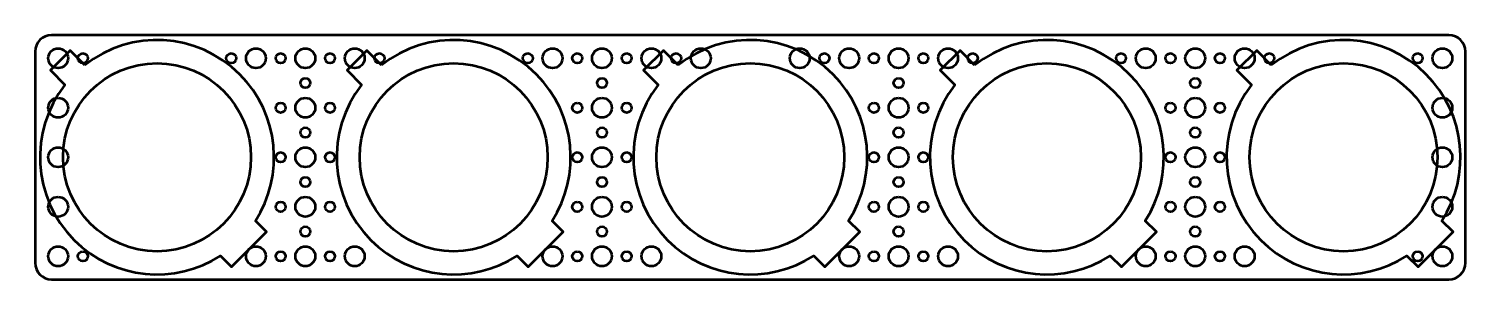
# Model space of a CAD drawing. Header units: centimetres. Extents: x -21.9 to 21.9, y -3.9 to 3.9.
import ezdxf

# ---------------------------------------------------------------- set-up
doc = ezdxf.new("R2010")
doc.units = ezdxf.units.CM
doc.header["$MEASUREMENT"] = 0
doc.layers.add('Layer 1', color=7, linetype='Continuous')

msp = doc.modelspace()

# ---------------------------------------------------------------- linework, layer by layer
at = {"layer": 'Layer 1', "lineweight": 53}
for centre, major_axis in [((-20.99997, 2.99999), (0, 0.30001)), ((-20.24998, 3), (0, 0.15)), ((-15.74998, 3), (0, 0.15)), ((-14.99997, 2.99999), (0, 0.30001)), ((-14.24998, 3), (0, 0.15)), ((-13.49997, 2.99999), (0, 0.30001)), ((-12.74998, 3), (0, 0.15)), ((-11.99997, 2.99999), (0, 0.30001)), ((-11.24998, 3), (0, 0.15)), ((-6.74998, 3), (0, 0.15)), ((-5.99997, 2.99999), (0, 0.30001)), ((-5.24998, 3), (0, 0.15)), ((-4.49997, 2.99999), (0, 0.30001)), ((-3.74998, 3), (0, 0.15)), ((-2.99997, 2.99999), (0, 0.30001)), ((-2.24998, 3), (0, 0.15)), ((-1.49997, 2.99999), (0, 0.30001)), ((1.50003, 2.99999), (0, 0.30001)), ((2.25002, 3), (0, 0.15)), ((3.00003, 2.99999), (0, 0.30001)), ((3.75002, 3), (0, 0.15)), ((4.50003, 2.99999), (0, 0.30001)), ((5.25002, 3), (0, 0.15)), ((6.00003, 2.99999), (0, 0.30001)), ((6.75002, 3), (0, 0.15)), ((11.25002, 3), (0, 0.15)), ((12.00003, 2.99999), (0, 0.30001)), ((12.75002, 3), (0, 0.15)), ((13.50003, 2.99999), (0, 0.30001)), ((14.25002, 3), (0, 0.15)), ((15.00003, 2.99999), (0, 0.30001)), ((15.75002, 3), (0, 0.15)), ((20.25002, 3), (0, 0.15)), ((21.00003, 2.99999), (0, 0.30001)), ((-18, 0), (0, 2.85)), ((-9, 0), (0, 2.85)), ((0, 0), (0, 2.85)), ((9, 0), (0, 2.85)), ((18, 0), (0, 2.85)), ((-13.49998, 2.25), (0, 0.15)), ((-4.49998, 2.25), (0, 0.15)), ((4.50002, 2.25), (0, 0.15)), ((13.50002, 2.25), (0, 0.15)), ((-20.99997, 1.49999), (0, 0.30001)), ((-13.49997, 1.49999), (0, 0.30001)), ((-4.49997, 1.49999), (0, 0.30001)), ((4.50003, 1.49999), (0, 0.30001)), ((13.50003, 1.49999), (0, 0.30001)), ((21.00003, 1.49999), (0, 0.30001)), ((-14.24998, 1.5), (0, 0.15)), ((-12.74998, 1.5), (0, 0.15)), ((-5.24998, 1.5), (0, 0.15)), ((-3.74998, 1.5), (0, 0.15)), ((3.75002, 1.5), (0, 0.15)), ((5.25002, 1.5), (0, 0.15)), ((12.75002, 1.5), (0, 0.15)), ((14.25002, 1.5), (0, 0.15)), ((-13.49998, 0.75), (0, 0.15)), ((-4.49998, 0.75), (0, 0.15)), ((4.50002, 0.75), (0, 0.15)), ((13.50002, 0.75), (0, 0.15)), ((-20.99997, -0.00001), (0, 0.30001)), ((-14.24998, 0), (0, 0.15)), ((-13.49997, -0.00001), (0, 0.30001)), ((-12.74998, 0), (0, 0.15)), ((-5.24998, 0), (0, 0.15)), ((-4.49997, -0.00001), (0, 0.30001)), ((-3.74998, 0), (0, 0.15)), ((3.75002, 0), (0, 0.15)), ((4.50003, -0.00001), (0, 0.30001)), ((5.25002, 0), (0, 0.15)), ((12.75002, 0), (0, 0.15)), ((13.50003, -0.00001), (0, 0.30001)), ((14.25002, 0), (0, 0.15)), ((21.00003, -0.00001), (0, 0.30001)), ((-13.49998, -0.75), (0, 0.15)), ((-4.49998, -0.75), (0, 0.15)), ((4.50002, -0.75), (0, 0.15)), ((13.50002, -0.75), (0, 0.15)), ((-20.99997, -1.50001), (0, 0.30001)), ((-13.49997, -1.50001), (0, 0.30001)), ((-4.49997, -1.50001), (0, 0.30001)), ((4.50003, -1.50001), (0, 0.30001)), ((13.50003, -1.50001), (0, 0.30001)), ((21.00003, -1.50001), (0, 0.30001)), ((-14.24998, -1.5), (0, 0.15)), ((-12.74998, -1.5), (0, 0.15)), ((-5.24998, -1.5), (0, 0.15)), ((-3.74998, -1.5), (0, 0.15)), ((3.75002, -1.5), (0, 0.15)), ((5.25002, -1.5), (0, 0.15)), ((12.75002, -1.5), (0, 0.15)), ((14.25002, -1.5), (0, 0.15)), ((-13.49998, -2.25), (0, 0.15)), ((-4.49998, -2.25), (0, 0.15)), ((4.50002, -2.25), (0, 0.15)), ((13.50002, -2.25), (0, 0.15)), ((-20.99997, -3.00001), (0, 0.30001)), ((-20.24998, -3), (0, 0.15)), ((-14.99997, -3.00001), (0, 0.30001)), ((-14.24998, -3), (0, 0.15)), ((-13.49997, -3.00001), (0, 0.30001)), ((-12.74998, -3), (0, 0.15)), ((-11.99997, -3.00001), (0, 0.30001)), ((-5.99997, -3.00001), (0, 0.30001)), ((-5.24998, -3), (0, 0.15)), ((-4.49997, -3.00001), (0, 0.30001)), ((-3.74998, -3), (0, 0.15)), ((-2.99997, -3.00001), (0, 0.30001)), ((3.00003, -3.00001), (0, 0.30001)), ((3.75002, -3), (0, 0.15)), ((4.50003, -3.00001), (0, 0.30001)), ((5.25002, -3), (0, 0.15)), ((6.00003, -3.00001), (0, 0.30001)), ((12.00003, -3.00001), (0, 0.30001)), ((12.75002, -3), (0, 0.15)), ((13.50003, -3.00001), (0, 0.30001)), ((14.25002, -3), (0, 0.15)), ((15.00003, -3.00001), (0, 0.30001)), ((20.25002, -3), (0, 0.15)), ((21.00003, -3.00001), (0, 0.30001))]:
    msp.add_ellipse(centre, major_axis=major_axis, ratio=1, dxfattribs=at)
at = {"layer": 'Layer 1', "color": 5, "lineweight": 53}
for points in [[(-20.19174, 2.79277), (-18.79856, 3.88891), (-16.77442, 3.79488), (-15.48977, 2.51023), (-15.48977, 2.51023), (-14.28537, 1.30583), (-14.12754, -0.54854), (-15.01576, -1.92359), (-15.01576, -1.92359), (-15.01576, -1.92359), (-14.67661, -2.26274), (-14.67661, -2.26274), (-14.67661, -2.26274), (-14.67661, -2.26274), (-15.73727, -3.3234), (-15.73727, -3.3234), (-15.73727, -3.3234), (-15.73727, -3.3234), (-16.07642, -2.98425), (-16.07642, -2.98425), (-16.07642, -2.98425), (-17.45147, -3.87247), (-19.30583, -3.71462), (-20.51023, -2.51023), (-20.51023, -2.51023), (-21.79488, -1.22558), (-21.88892, 0.79855), (-20.79278, 2.19173), (-20.79278, 2.19173), (-20.79278, 2.19173), (-21.23501, 2.63396), (-21.23501, 2.63396), (-21.23501, 2.63396), (-21.23501, 2.63396), (-20.63397, 3.235), (-20.63397, 3.235), (-20.63397, 3.235), (-20.63397, 3.235), (-20.19174, 2.79277), (-20.19174, 2.79277)], [(-11.19174, 2.79277), (-9.79856, 3.88891), (-7.77442, 3.79488), (-6.48977, 2.51023), (-6.48977, 2.51023), (-5.28537, 1.30583), (-5.12754, -0.54854), (-6.01576, -1.92359), (-6.01576, -1.92359), (-6.01576, -1.92359), (-5.67661, -2.26274), (-5.67661, -2.26274), (-5.67661, -2.26274), (-5.67661, -2.26274), (-6.73727, -3.3234), (-6.73727, -3.3234), (-6.73727, -3.3234), (-6.73727, -3.3234), (-7.07642, -2.98425), (-7.07642, -2.98425), (-7.07642, -2.98425), (-8.45147, -3.87247), (-10.30583, -3.71462), (-11.51023, -2.51023), (-11.51023, -2.51023), (-12.79488, -1.22558), (-12.88892, 0.79855), (-11.79278, 2.19173), (-11.79278, 2.19173), (-11.79278, 2.19173), (-12.23501, 2.63396), (-12.23501, 2.63396), (-12.23501, 2.63396), (-12.23501, 2.63396), (-11.63397, 3.235), (-11.63397, 3.235), (-11.63397, 3.235), (-11.63397, 3.235), (-11.19174, 2.79277), (-11.19174, 2.79277)], [(-2.19174, 2.79277), (-0.79856, 3.88891), (1.22558, 3.79488), (2.51023, 2.51023), (2.51023, 2.51023), (3.71463, 1.30583), (3.87246, -0.54854), (2.98424, -1.92359), (2.98424, -1.92359), (2.98424, -1.92359), (3.32339, -2.26274), (3.32339, -2.26274), (3.32339, -2.26274), (3.32339, -2.26274), (2.26273, -3.3234), (2.26273, -3.3234), (2.26273, -3.3234), (2.26273, -3.3234), (1.92358, -2.98425), (1.92358, -2.98425), (1.92358, -2.98425), (0.54853, -3.87247), (-1.30583, -3.71462), (-2.51023, -2.51023), (-2.51023, -2.51023), (-3.79488, -1.22558), (-3.88892, 0.79855), (-2.79278, 2.19173), (-2.79278, 2.19173), (-2.79278, 2.19173), (-3.23501, 2.63396), (-3.23501, 2.63396), (-3.23501, 2.63396), (-3.23501, 2.63396), (-2.63397, 3.235), (-2.63397, 3.235), (-2.63397, 3.235), (-2.63397, 3.235), (-2.19174, 2.79277), (-2.19174, 2.79277)], [(6.80826, 2.79277), (8.20144, 3.88891), (10.22558, 3.79488), (11.51023, 2.51023), (11.51023, 2.51023), (12.71463, 1.30583), (12.87246, -0.54854), (11.98424, -1.92359), (11.98424, -1.92359), (11.98424, -1.92359), (12.32339, -2.26274), (12.32339, -2.26274), (12.32339, -2.26274), (12.32339, -2.26274), (11.26273, -3.3234), (11.26273, -3.3234), (11.26273, -3.3234), (11.26273, -3.3234), (10.92358, -2.98425), (10.92358, -2.98425), (10.92358, -2.98425), (9.54853, -3.87247), (7.69417, -3.71462), (6.48977, -2.51023), (6.48977, -2.51023), (5.20512, -1.22558), (5.11108, 0.79855), (6.20722, 2.19173), (6.20722, 2.19173), (6.20722, 2.19173), (5.76499, 2.63396), (5.76499, 2.63396), (5.76499, 2.63396), (5.76499, 2.63396), (6.36603, 3.235), (6.36603, 3.235), (6.36603, 3.235), (6.36603, 3.235), (6.80826, 2.79277), (6.80826, 2.79277)], [(15.80826, 2.79277), (17.20144, 3.88891), (19.22558, 3.79488), (20.51023, 2.51023), (20.51023, 2.51023), (21.71463, 1.30583), (21.87246, -0.54854), (20.98424, -1.92359), (20.98424, -1.92359), (20.98424, -1.92359), (21.32339, -2.26274), (21.32339, -2.26274), (21.32339, -2.26274), (21.32339, -2.26274), (20.26273, -3.3234), (20.26273, -3.3234), (20.26273, -3.3234), (20.26273, -3.3234), (19.92358, -2.98425), (19.92358, -2.98425), (19.92358, -2.98425), (18.54853, -3.87247), (16.69417, -3.71462), (15.48977, -2.51023), (15.48977, -2.51023), (14.20512, -1.22558), (14.11108, 0.79855), (15.20722, 2.19173), (15.20722, 2.19173), (15.20722, 2.19173), (14.76499, 2.63396), (14.76499, 2.63396), (14.76499, 2.63396), (14.76499, 2.63396), (15.36603, 3.235), (15.36603, 3.235), (15.36603, 3.235), (15.36603, 3.235), (15.80826, 2.79277), (15.80826, 2.79277)]]:
    msp.add_open_spline(points, degree=3, knots=[0, 0, 0, 0, 0.09090909, 0.09090909, 0.09090909, 0.09090909, 0.18181818, 0.18181818, 0.18181818, 0.18181818, 0.27272727, 0.27272727, 0.27272727, 0.27272727, 0.36363636, 0.36363636, 0.36363636, 0.36363636, 0.45454545, 0.45454545, 0.45454545, 0.45454545, 0.54545455, 0.54545455, 0.54545455, 0.54545455, 0.63636364, 0.63636364, 0.63636364, 0.63636364, 0.72727273, 0.72727273, 0.72727273, 0.72727273, 0.81818182, 0.81818182, 0.81818182, 0.81818182, 1, 1, 1, 1], dxfattribs=at)
at = {"layer": 'Layer 1', "lineweight": 53}
msp.add_open_spline([(-21.7, -3.2), (-21.7, -3.2), (-21.7, 3.2), (-21.7, 3.2), (-21.7, 3.2), (-21.7, 3.47614), (-21.47614, 3.7), (-21.2, 3.7), (-21.2, 3.7), (-21.2, 3.7), (21.2, 3.7), (21.2, 3.7), (21.2, 3.7), (21.47614, 3.7), (21.7, 3.47614), (21.7, 3.2), (21.7, 3.2), (21.7, 3.2), (21.7, -3.2), (21.7, -3.2), (21.7, -3.2), (21.7, -3.47614), (21.47614, -3.7), (21.2, -3.7), (21.2, -3.7), (21.2, -3.7), (-21.2, -3.7), (-21.2, -3.7), (-21.2, -3.7), (-21.47614, -3.7), (-21.7, -3.47614), (-21.7, -3.2)], degree=3, knots=[0, 0, 0, 0, 0.11111111, 0.11111111, 0.11111111, 0.11111111, 0.22222222, 0.22222222, 0.22222222, 0.22222222, 0.33333333, 0.33333333, 0.33333333, 0.33333333, 0.44444444, 0.44444444, 0.44444444, 0.44444444, 0.55555556, 0.55555556, 0.55555556, 0.55555556, 0.66666667, 0.66666667, 0.66666667, 0.66666667, 0.77777778, 0.77777778, 0.77777778, 0.77777778, 1, 1, 1, 1], dxfattribs=at)

doc.saveas('drawing.dxf')
